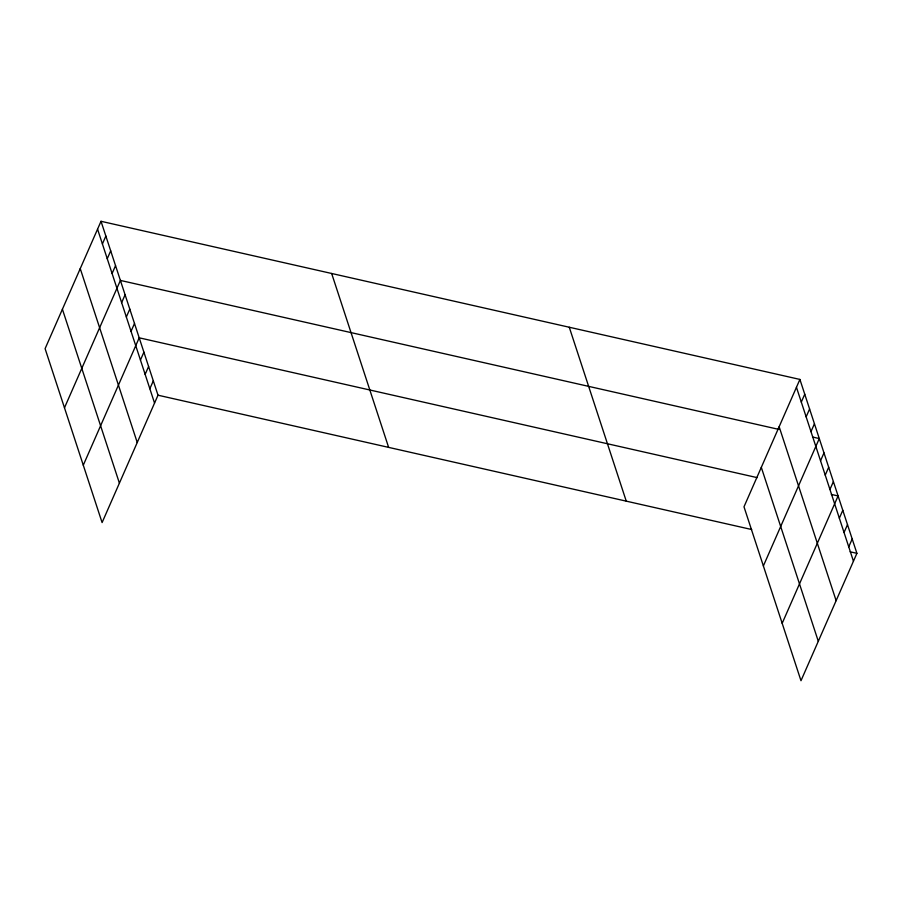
<?xml version="1.0" encoding="UTF-8"?>
<svg xmlns="http://www.w3.org/2000/svg" width="902" height="902" viewBox="0 0 902 902"><rect width="100%" height="100%" fill="white"/><g stroke="black" fill="none" stroke-linecap="round" stroke-linejoin="round"><path stroke-width="1.35" d="M101.013 221.294L45.1 348.668L102.095 522.574L158.008 395.2L101.013 221.294L799.905 379.426L856.9 553.332L800.987 680.706L743.992 506.8L799.905 379.426M102.4 243.946L105.861 236.076M107.248 258.727L110.698 250.857M112.096 273.509L115.546 265.639M64.482 407.794L120.394 280.421L778.821 429.397M121.635 302.644L125.096 294.774M126.336 316.985L129.798 309.115M131.038 331.338L134.499 323.468M83.288 465.184L139.201 337.81L757.173 477.632M140.441 360.033L143.903 352.163M145.143 374.375L148.605 366.505M149.845 388.728L153.306 380.858M801.303 402.078L804.753 394.208M806.14 416.859L809.601 408.989M810.988 431.641L814.438 423.771M763.374 565.926L819.287 438.552L812.544 437.03M820.538 460.764L823.988 452.905M825.24 475.117L828.69 467.247M829.941 489.47L833.392 481.6M782.181 623.316L838.093 495.942L831.351 494.42M839.345 518.165L842.795 510.295M844.047 532.507L847.497 524.637M848.748 546.86L852.198 538.99M158.008 395.2L751.693 529.53M850.158 551.81L856.9 553.332M796.455 387.296L853.45 561.202M779.148 426.725L836.131 600.642M761.311 467.36L818.294 641.266M569.275 327.246L626.259 501.151M331.654 273.475L388.638 447.392M97.563 229.164L154.546 403.07M80.244 268.604L137.239 442.51M62.407 309.228L119.402 483.145"/></g></svg>
